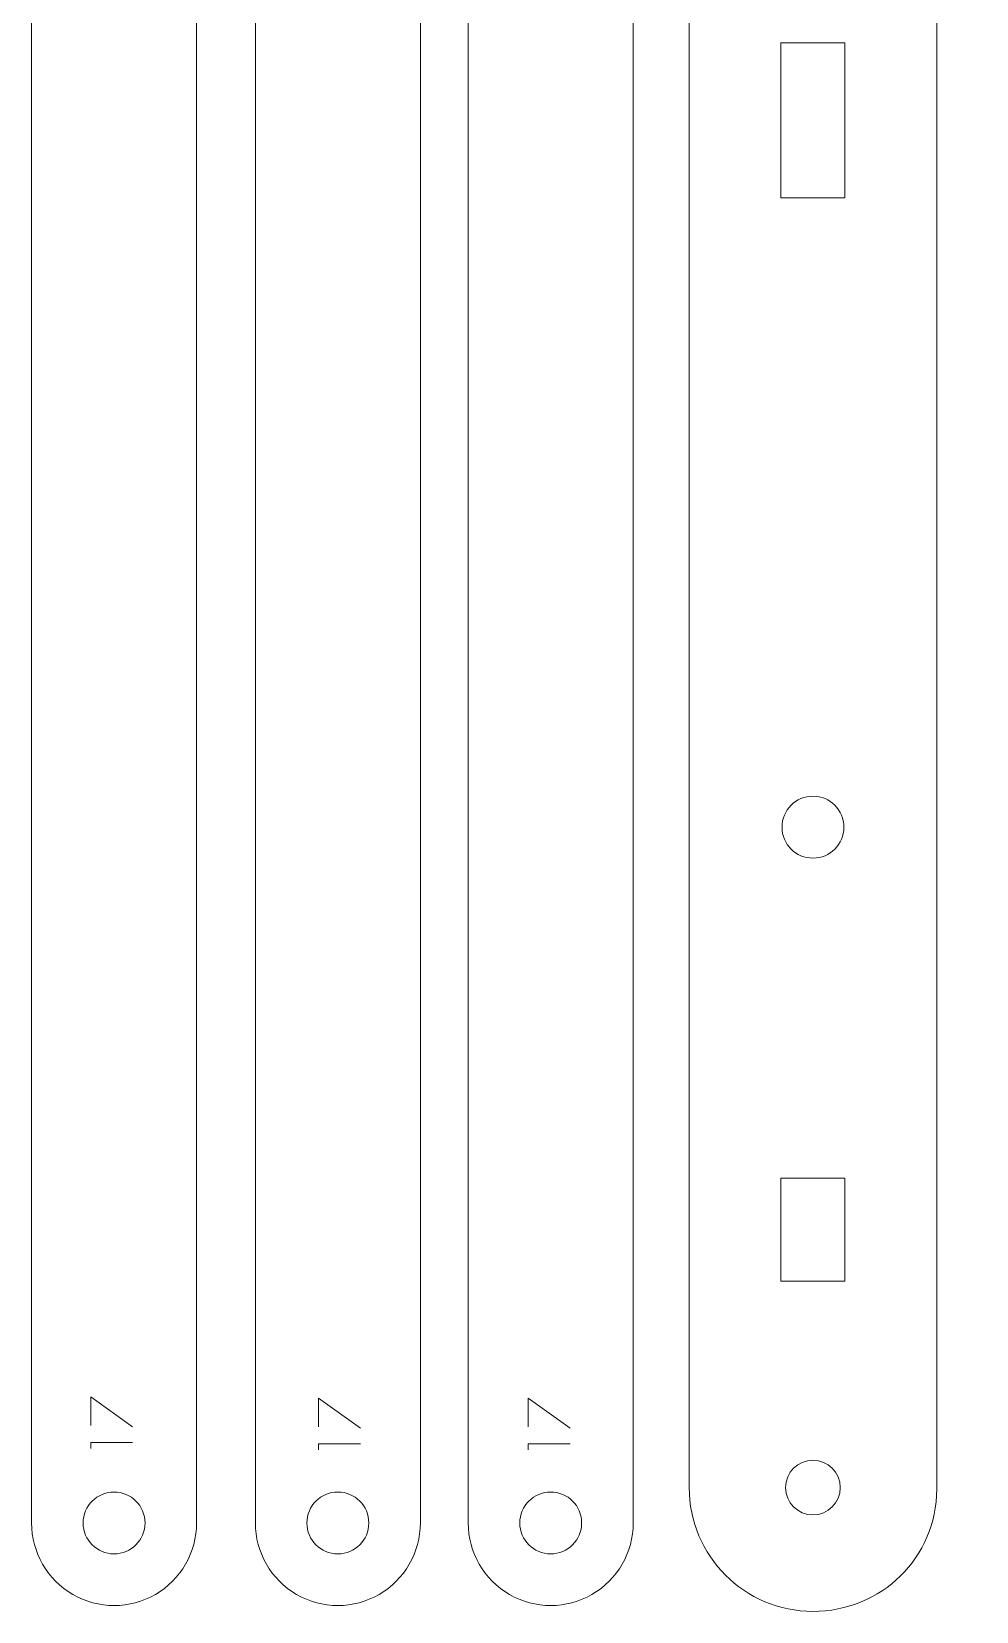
# Model space of a CAD drawing. Header units: centimetres. Extents: x -24 to 24.1, y -20.7 to 0.5.
# Drawn here: x -8.94 to -4.36, y -14.8 to -7.14 of the extents above; entities that cross this region are included whole.
import ezdxf

# ---------------------------------------------------------------- set-up
doc = ezdxf.new("R2010")
doc.units = ezdxf.units.CM
doc.header["$MEASUREMENT"] = 0
doc.layers.add('Layer 1', color=7, linetype='Continuous')

msp = doc.modelspace()

# ---------------------------------------------------------------- linework, layer by layer
at = {"layer": 'Layer 1', "color": 250, "lineweight": 9}
for points, knots in [([(-4.55169, -6.71902), (-4.55169, -6.71902), (-4.55499, -6.71334), (-4.55499, -6.71334), (-4.55499, -6.71334), (-4.55499, -6.71334), (-4.55504, -14.20675), (-4.55504, -14.20675), (-4.55504, -14.20675), (-4.55504, -14.53813), (-4.82362, -14.79882), (-5.15499, -14.79882), (-5.15499, -14.79882), (-5.48635, -14.79883), (-5.75498, -14.5302), (-5.75498, -14.19882), (-5.75498, -14.19882), (-5.75498, -14.19882), (-5.75498, -6.71334), (-5.75498, -6.71334), (-5.75498, -6.71334), (-5.75498, -6.71334), (-5.75544, -6.71764), (-5.75544, -6.71764), (-5.75544, -6.71764), (-5.87019, -6.59024), (-5.94333, -6.41473), (-5.94333, -6.19118), (-5.94333, -6.19118), (-5.94335, -5.75466), (-5.58946, -5.40079), (-5.15297, -5.40079), (-5.15297, -5.40079), (-4.71645, -5.40077), (-4.36258, -5.75466), (-4.36258, -6.19115), (-4.36258, -6.19115), (-4.36258, -6.41556), (-4.43623, -6.59151), (-4.55169, -6.71902)], [0, 0, 0, 0, 0.0909091, 0.0909091, 0.0909091, 0.0909091, 0.1818182, 0.1818182, 0.1818182, 0.1818182, 0.2727273, 0.2727273, 0.2727273, 0.2727273, 0.3636364, 0.3636364, 0.3636364, 0.3636364, 0.4545455, 0.4545455, 0.4545455, 0.4545455, 0.5454545, 0.5454545, 0.5454545, 0.5454545, 0.6363636, 0.6363636, 0.6363636, 0.6363636, 0.7272727, 0.7272727, 0.7272727, 0.7272727, 0.8181818, 0.8181818, 0.8181818, 0.8181818, 1, 1, 1, 1]), ([(-8.943, -6.37025), (-8.943, -6.37026), (-8.943, -14.37026), (-8.943, -14.37026), (-8.943, -14.37026), (-8.943, -14.51316), (-8.86677, -14.64521), (-8.743, -14.71667), (-8.743, -14.71667), (-8.61924, -14.78812), (-8.46677, -14.78812), (-8.343, -14.71667), (-8.343, -14.71667), (-8.21924, -14.64521), (-8.14302, -14.51316), (-8.14302, -14.37026), (-8.14302, -14.37026), (-8.14302, -14.37026), (-8.14302, -6.37026), (-8.14302, -6.37026), (-8.14302, -6.37026), (-8.14302, -6.14934), (-8.32209, -5.97026), (-8.543, -5.97026), (-8.543, -5.97026), (-8.76392, -5.97025), (-8.943, -6.14934), (-8.943, -6.37025)], [0, 0, 0, 0, 0.125, 0.125, 0.125, 0.125, 0.25, 0.25, 0.25, 0.25, 0.375, 0.375, 0.375, 0.375, 0.5, 0.5, 0.5, 0.5, 0.625, 0.625, 0.625, 0.625, 0.75, 0.75, 0.75, 0.75, 1, 1, 1, 1]), ([(-7.85821, -6.37025), (-7.85821, -6.37026), (-7.85821, -14.37026), (-7.85821, -14.37026), (-7.85821, -14.37026), (-7.85821, -14.51316), (-7.78198, -14.64521), (-7.65821, -14.71667), (-7.65821, -14.71667), (-7.53445, -14.78812), (-7.38198, -14.78812), (-7.25822, -14.71667), (-7.25822, -14.71667), (-7.13445, -14.64521), (-7.05823, -14.51316), (-7.05823, -14.37026), (-7.05823, -14.37026), (-7.05823, -14.37026), (-7.05823, -6.37026), (-7.05823, -6.37026), (-7.05823, -6.37026), (-7.05823, -6.14934), (-7.2373, -5.97026), (-7.45821, -5.97026), (-7.45821, -5.97026), (-7.67913, -5.97025), (-7.85821, -6.14934), (-7.85821, -6.37025)], [0, 0, 0, 0, 0.125, 0.125, 0.125, 0.125, 0.25, 0.25, 0.25, 0.25, 0.375, 0.375, 0.375, 0.375, 0.5, 0.5, 0.5, 0.5, 0.625, 0.625, 0.625, 0.625, 0.75, 0.75, 0.75, 0.75, 1, 1, 1, 1]), ([(-6.82633, -6.37025), (-6.82633, -6.37026), (-6.82633, -14.37026), (-6.82633, -14.37026), (-6.82633, -14.37026), (-6.82633, -14.51316), (-6.7501, -14.64521), (-6.62633, -14.71667), (-6.62633, -14.71667), (-6.50257, -14.78812), (-6.3501, -14.78812), (-6.22633, -14.71667), (-6.22633, -14.71667), (-6.10257, -14.64521), (-6.02635, -14.51316), (-6.02635, -14.37026), (-6.02635, -14.37026), (-6.02635, -14.37026), (-6.02635, -6.37026), (-6.02635, -6.37026), (-6.02635, -6.37026), (-6.02635, -6.14934), (-6.20542, -5.97026), (-6.42633, -5.97026), (-6.42633, -5.97026), (-6.64725, -5.97025), (-6.82633, -6.14934), (-6.82633, -6.37025)], [0, 0, 0, 0, 0.125, 0.125, 0.125, 0.125, 0.25, 0.25, 0.25, 0.25, 0.375, 0.375, 0.375, 0.375, 0.5, 0.5, 0.5, 0.5, 0.625, 0.625, 0.625, 0.625, 0.75, 0.75, 0.75, 0.75, 1, 1, 1, 1]), ([(-5.30999, -7.94882), (-5.30999, -7.94882), (-5.30999, -7.19882), (-5.30999, -7.19882), (-5.30999, -7.19882), (-5.30999, -7.19882), (-4.99999, -7.19882), (-4.99999, -7.19882), (-4.99999, -7.19882), (-4.99999, -7.19882), (-4.99999, -7.94882), (-4.99999, -7.94882), (-4.99999, -7.94882), (-4.99999, -7.94882), (-5.30999, -7.94882), (-5.30999, -7.94882)], [0, 0, 0, 0, 0.2, 0.2, 0.2, 0.2, 0.4, 0.4, 0.4, 0.4, 0.6, 0.6, 0.6, 0.6, 1, 1, 1, 1]), ([(-5.15499, -11.14883), (-5.23784, -11.14883), (-5.30499, -11.08168), (-5.30499, -10.99884), (-5.30499, -10.99884), (-5.305, -10.91599), (-5.23784, -10.84884), (-5.155, -10.84884), (-5.155, -10.84884), (-5.07215, -10.84883), (-5.005, -10.91599), (-5.00499, -10.99883), (-5.00499, -10.99883), (-5.00499, -11.08168), (-5.07215, -11.14883), (-5.15499, -11.14883)], [0, 0, 0, 0, 0.2, 0.2, 0.2, 0.2, 0.4, 0.4, 0.4, 0.4, 0.6, 0.6, 0.6, 0.6, 1, 1, 1, 1]), ([(-5.30499, -13.19882), (-5.30499, -13.19882), (-5.30999, -13.19882), (-5.30999, -13.19882), (-5.30999, -13.19882), (-5.30999, -13.19882), (-5.30999, -12.69882), (-5.30999, -12.69882), (-5.30999, -12.69882), (-5.30999, -12.69882), (-5.30499, -12.69882), (-5.30499, -12.69882), (-5.30499, -12.69882), (-5.30499, -12.69882), (-5.00499, -12.69882), (-5.00499, -12.69882), (-5.00499, -12.69882), (-5.00499, -12.69882), (-4.99999, -12.69882), (-4.99999, -12.69882), (-4.99999, -12.69882), (-4.99999, -12.69882), (-4.99999, -13.19882), (-4.99999, -13.19882), (-4.99999, -13.19882), (-4.99999, -13.19882), (-5.00499, -13.19882), (-5.00499, -13.19882), (-5.00499, -13.19882), (-5.00499, -13.19882), (-5.30499, -13.19882), (-5.30499, -13.19882)], [0, 0, 0, 0, 0.1111111, 0.1111111, 0.1111111, 0.1111111, 0.2222222, 0.2222222, 0.2222222, 0.2222222, 0.3333333, 0.3333333, 0.3333333, 0.3333333, 0.4444444, 0.4444444, 0.4444444, 0.4444444, 0.5555556, 0.5555556, 0.5555556, 0.5555556, 0.6666667, 0.6666667, 0.6666667, 0.6666667, 0.7777778, 0.7777778, 0.7777778, 0.7777778, 1, 1, 1, 1]), ([(-8.65625, -13.7595), (-8.65625, -13.7595), (-8.45305, -13.90484), (-8.45305, -13.90484), (-8.45305, -13.90484), (-8.45305, -13.90484), (-8.65625, -13.7595), (-8.65625, -13.7595), (-8.65625, -13.7595), (-8.65625, -13.7595), (-8.65625, -13.89722), (-8.65625, -13.89722), (-8.65625, -13.89722), (-8.65625, -13.89722), (-8.65625, -13.7595), (-8.65625, -13.7595)], [0, 0, 0, 0, 0.2, 0.2, 0.2, 0.2, 0.4, 0.4, 0.4, 0.4, 0.6, 0.6, 0.6, 0.6, 1, 1, 1, 1]), ([(-7.55161, -13.76623), (-7.55161, -13.76623), (-7.34841, -13.91157), (-7.34841, -13.91157), (-7.34841, -13.91157), (-7.34841, -13.91157), (-7.55161, -13.76623), (-7.55161, -13.76623), (-7.55161, -13.76623), (-7.55161, -13.76623), (-7.55161, -13.90395), (-7.55161, -13.90395), (-7.55161, -13.90395), (-7.55161, -13.90395), (-7.55161, -13.76623), (-7.55161, -13.76623)], [0, 0, 0, 0, 0.2, 0.2, 0.2, 0.2, 0.4, 0.4, 0.4, 0.4, 0.6, 0.6, 0.6, 0.6, 1, 1, 1, 1]), ([(-6.53534, -13.76623), (-6.53534, -13.76623), (-6.33214, -13.91157), (-6.33214, -13.91157), (-6.33214, -13.91157), (-6.33214, -13.91157), (-6.53534, -13.76623), (-6.53534, -13.76623), (-6.53534, -13.76623), (-6.53534, -13.76623), (-6.53534, -13.90395), (-6.53534, -13.90395), (-6.53534, -13.90395), (-6.53534, -13.90395), (-6.53534, -13.76623), (-6.53534, -13.76623)], [0, 0, 0, 0, 0.2, 0.2, 0.2, 0.2, 0.4, 0.4, 0.4, 0.4, 0.6, 0.6, 0.6, 0.6, 1, 1, 1, 1]), ([(-8.65625, -13.97963), (-8.65625, -13.97963), (-8.65625, -14.0087), (-8.65625, -14.0087), (-8.65625, -14.0087), (-8.65625, -14.0087), (-8.65625, -13.97963), (-8.65625, -13.97963), (-8.65625, -13.97963), (-8.65625, -13.97963), (-8.45305, -13.97963), (-8.45305, -13.97963), (-8.45305, -13.97963), (-8.45305, -13.97963), (-8.65625, -13.97963), (-8.65625, -13.97963)], [0, 0, 0, 0, 0.2, 0.2, 0.2, 0.2, 0.4, 0.4, 0.4, 0.4, 0.6, 0.6, 0.6, 0.6, 1, 1, 1, 1]), ([(-7.55161, -13.98636), (-7.55161, -13.98636), (-7.55161, -14.01543), (-7.55161, -14.01543), (-7.55161, -14.01543), (-7.55161, -14.01543), (-7.55161, -13.98636), (-7.55161, -13.98636), (-7.55161, -13.98636), (-7.55161, -13.98636), (-7.34841, -13.98636), (-7.34841, -13.98636), (-7.34841, -13.98636), (-7.34841, -13.98636), (-7.55161, -13.98636), (-7.55161, -13.98636)], [0, 0, 0, 0, 0.2, 0.2, 0.2, 0.2, 0.4, 0.4, 0.4, 0.4, 0.6, 0.6, 0.6, 0.6, 1, 1, 1, 1]), ([(-6.53534, -13.98636), (-6.53534, -13.98636), (-6.53534, -14.01543), (-6.53534, -14.01543), (-6.53534, -14.01543), (-6.53534, -14.01543), (-6.53534, -13.98636), (-6.53534, -13.98636), (-6.53534, -13.98636), (-6.53534, -13.98636), (-6.33214, -13.98636), (-6.33214, -13.98636), (-6.33214, -13.98636), (-6.33214, -13.98636), (-6.53534, -13.98636), (-6.53534, -13.98636)], [0, 0, 0, 0, 0.2, 0.2, 0.2, 0.2, 0.4, 0.4, 0.4, 0.4, 0.6, 0.6, 0.6, 0.6, 1, 1, 1, 1]), ([(-5.15499, -14.33132), (-5.22817, -14.33132), (-5.28749, -14.272), (-5.28749, -14.19883), (-5.28749, -14.19883), (-5.2875, -14.12565), (-5.22817, -14.06633), (-5.155, -14.06633), (-5.155, -14.06633), (-5.08182, -14.06632), (-5.0225, -14.12565), (-5.02249, -14.19882), (-5.02249, -14.19882), (-5.02249, -14.272), (-5.08182, -14.33132), (-5.15499, -14.33132)], [0, 0, 0, 0, 0.2, 0.2, 0.2, 0.2, 0.4, 0.4, 0.4, 0.4, 0.6, 0.6, 0.6, 0.6, 1, 1, 1, 1]), ([(-8.543, -14.22026), (-8.62585, -14.22026), (-8.693, -14.28741), (-8.693, -14.37025), (-8.693, -14.37025), (-8.69301, -14.4531), (-8.62585, -14.52025), (-8.54301, -14.52025), (-8.54301, -14.52025), (-8.46016, -14.52026), (-8.39301, -14.4531), (-8.393, -14.37026), (-8.393, -14.37026), (-8.393, -14.28741), (-8.46016, -14.22026), (-8.543, -14.22026)], [0, 0, 0, 0, 0.2, 0.2, 0.2, 0.2, 0.4, 0.4, 0.4, 0.4, 0.6, 0.6, 0.6, 0.6, 1, 1, 1, 1]), ([(-7.45821, -14.22026), (-7.54106, -14.22026), (-7.60822, -14.28741), (-7.60822, -14.37025), (-7.60822, -14.37025), (-7.60822, -14.4531), (-7.54106, -14.52025), (-7.45822, -14.52025), (-7.45822, -14.52025), (-7.37537, -14.52026), (-7.30823, -14.4531), (-7.30821, -14.37026), (-7.30821, -14.37026), (-7.30821, -14.28741), (-7.37537, -14.22026), (-7.45821, -14.22026)], [0, 0, 0, 0, 0.2, 0.2, 0.2, 0.2, 0.4, 0.4, 0.4, 0.4, 0.6, 0.6, 0.6, 0.6, 1, 1, 1, 1]), ([(-6.42633, -14.22026), (-6.50918, -14.22026), (-6.57633, -14.28741), (-6.57633, -14.37025), (-6.57633, -14.37025), (-6.57634, -14.4531), (-6.50918, -14.52025), (-6.42634, -14.52025), (-6.42634, -14.52025), (-6.34349, -14.52026), (-6.27634, -14.4531), (-6.27633, -14.37026), (-6.27633, -14.37026), (-6.27633, -14.28741), (-6.34349, -14.22026), (-6.42633, -14.22026)], [0, 0, 0, 0, 0.2, 0.2, 0.2, 0.2, 0.4, 0.4, 0.4, 0.4, 0.6, 0.6, 0.6, 0.6, 1, 1, 1, 1])]:
    msp.add_open_spline(points, degree=3, knots=knots, dxfattribs=at)

doc.saveas('drawing.dxf')
